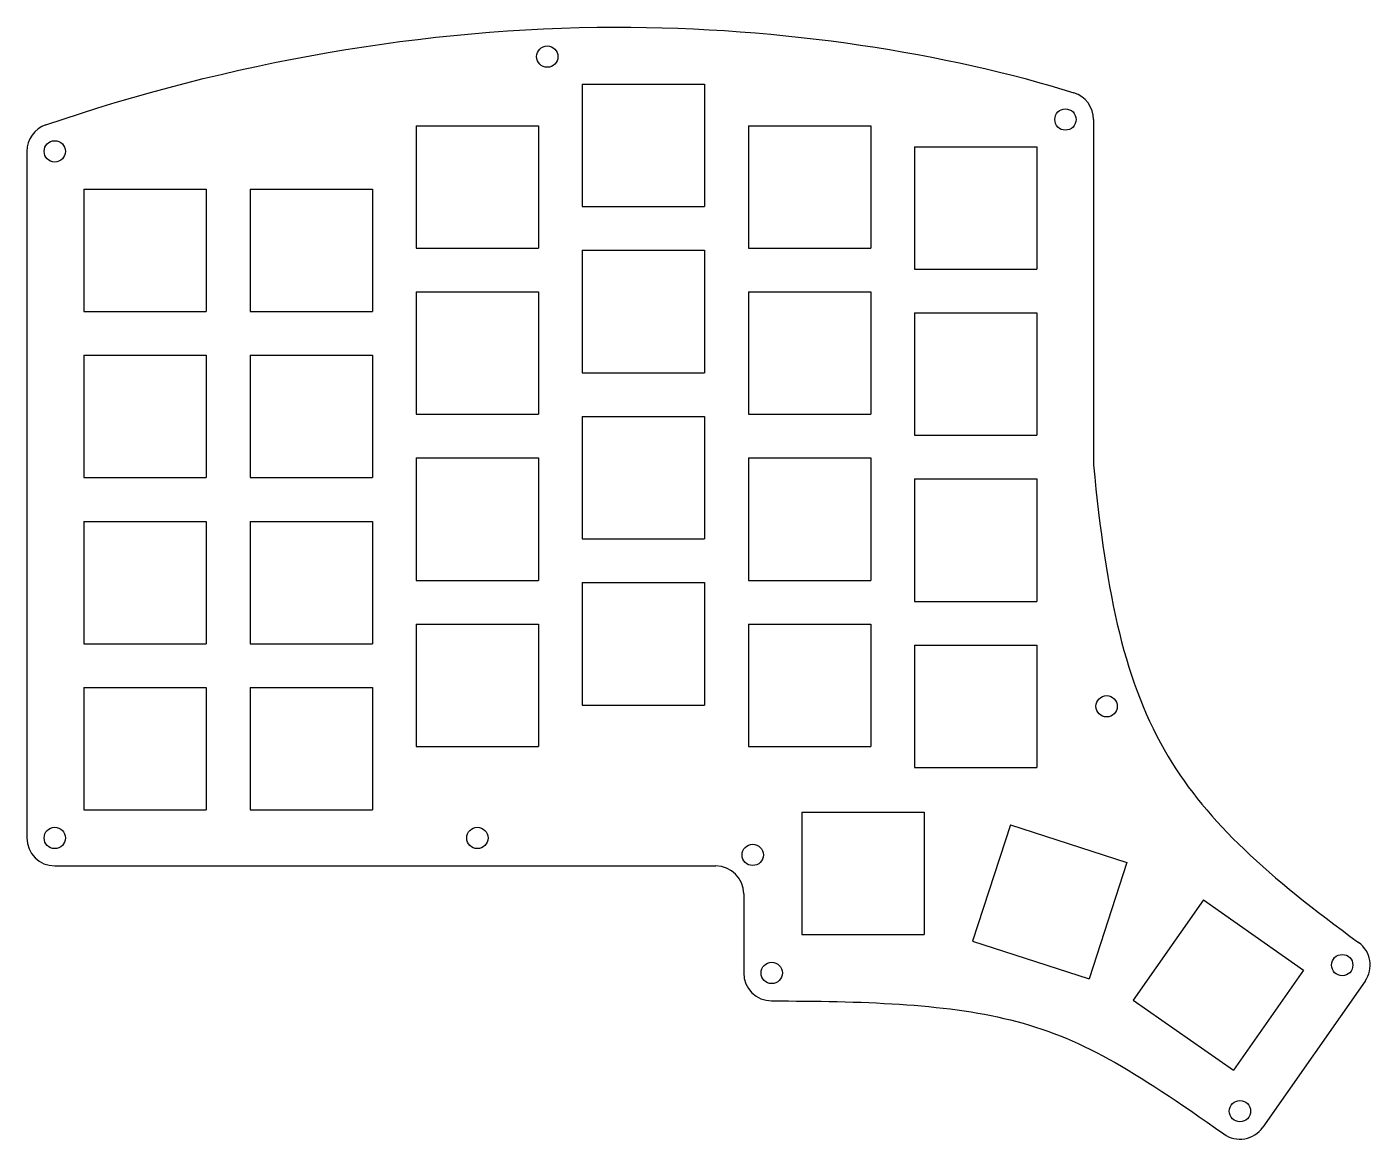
# Model space of a CAD drawing. Extents: x -67 to 86, y -60 to 67.
import ezdxf

# ---------------------------------------------------------------- set-up
doc = ezdxf.new("R2010")
doc.units = 0
doc.header["$MEASUREMENT"] = 0
doc.layers.add('VISIBLE', color=7, linetype='CONTINUOUS')

msp = doc.modelspace()

# ---------------------------------------------------------------- linework, layer by layer
at = {"layer": 'VISIBLE'}
for p, q in [((-3.75, 60.68), (-3.75, 46.68)), ((-3.75, 60.68), (10.25, 60.68)), ((10.25, 60.68), (10.25, 46.68)), ((-22.75, 55.93), (-22.75, 41.93)), ((-22.75, 55.93), (-8.75, 55.93)), ((-8.75, 55.93), (-8.75, 41.93)), ((15.25, 55.93), (15.25, 41.93)), ((15.25, 55.93), (29.25, 55.93)), ((29.25, 55.93), (29.25, 41.93)), ((54.72, 56.64), (54.72, 17.13)), ((-67.28, 53), (-67.28, -25.52)), ((34.25, 53.53), (34.25, 39.53)), ((34.25, 53.53), (48.25, 53.53)), ((48.25, 53.53), (48.25, 39.53)), ((-60.75, 48.68), (-60.75, 34.68)), ((-60.75, 48.68), (-46.75, 48.68)), ((-46.75, 48.68), (-46.75, 34.68)), ((-41.75, 48.68), (-41.75, 34.68)), ((-41.75, 48.68), (-27.75, 48.68)), ((-27.75, 48.68), (-27.75, 34.68)), ((-3.75, 46.68), (10.25, 46.68)), ((-22.75, 41.93), (-8.75, 41.93)), ((-3.75, 41.68), (-3.75, 27.68)), ((-3.75, 41.68), (10.25, 41.68)), ((10.25, 41.68), (10.25, 27.68)), ((15.25, 41.93), (29.25, 41.93)), ((34.25, 39.53), (48.25, 39.53)), ((-22.75, 36.93), (-22.75, 22.93)), ((-22.75, 36.93), (-8.75, 36.93)), ((-8.75, 36.93), (-8.75, 22.93)), ((15.25, 36.93), (15.25, 22.93)), ((15.25, 36.93), (29.25, 36.93)), ((29.25, 36.93), (29.25, 22.93)), ((-60.75, 34.68), (-46.75, 34.68)), ((-41.75, 34.68), (-27.75, 34.68)), ((34.25, 34.53), (34.25, 20.53)), ((34.25, 34.53), (48.25, 34.53)), ((48.25, 34.53), (48.25, 20.53)), ((-60.75, 29.68), (-60.75, 15.68)), ((-60.75, 29.68), (-46.75, 29.68)), ((-46.75, 29.68), (-46.75, 15.68)), ((-41.75, 29.68), (-41.75, 15.68)), ((-41.75, 29.68), (-27.75, 29.68)), ((-27.75, 29.68), (-27.75, 15.68)), ((-3.75, 27.68), (10.25, 27.68)), ((-22.75, 22.93), (-8.75, 22.93)), ((-3.75, 22.68), (-3.75, 8.68)), ((-3.75, 22.68), (10.25, 22.68)), ((10.25, 22.68), (10.25, 8.68)), ((15.25, 22.93), (29.25, 22.93)), ((34.25, 20.53), (48.25, 20.53)), ((-22.75, 17.93), (-22.75, 3.93)), ((-22.75, 17.93), (-8.75, 17.93)), ((-8.75, 17.93), (-8.75, 3.93)), ((15.25, 17.93), (15.25, 3.93)), ((15.25, 17.93), (29.25, 17.93)), ((29.25, 17.93), (29.25, 3.93)), ((-60.75, 15.68), (-46.75, 15.68)), ((-41.75, 15.68), (-27.75, 15.68)), ((34.25, 15.53), (34.25, 1.53)), ((34.25, 15.53), (48.25, 15.53)), ((48.25, 15.53), (48.25, 1.53)), ((-60.75, 10.68), (-60.75, -3.32)), ((-60.75, 10.68), (-46.75, 10.68)), ((-46.75, 10.68), (-46.75, -3.32)), ((-41.75, 10.68), (-41.75, -3.32)), ((-41.75, 10.68), (-27.75, 10.68)), ((-27.75, 10.68), (-27.75, -3.32)), ((-3.75, 8.68), (10.25, 8.68)), ((-22.75, 3.93), (-8.75, 3.93)), ((-3.75, 3.68), (-3.75, -10.32)), ((-3.75, 3.68), (10.25, 3.68)), ((10.25, 3.68), (10.25, -10.32)), ((15.25, 3.93), (29.25, 3.93)), ((34.25, 1.53), (48.25, 1.53)), ((-22.75, -1.07), (-22.75, -15.07)), ((-22.75, -1.07), (-8.75, -1.07)), ((-8.75, -1.07), (-8.75, -15.07)), ((15.25, -1.07), (15.25, -15.07)), ((15.25, -1.07), (29.25, -1.07)), ((29.25, -1.07), (29.25, -15.07)), ((-60.75, -3.32), (-46.75, -3.32)), ((-41.75, -3.32), (-27.75, -3.32)), ((34.25, -3.47), (34.25, -17.47)), ((34.25, -3.47), (48.25, -3.47)), ((48.25, -3.47), (48.25, -17.47)), ((-60.75, -8.32), (-60.75, -22.32)), ((-60.75, -8.32), (-46.75, -8.32)), ((-46.75, -8.32), (-46.75, -22.32)), ((-41.75, -8.32), (-41.75, -22.32)), ((-41.75, -8.32), (-27.75, -8.32)), ((-27.75, -8.32), (-27.75, -22.32)), ((-3.75, -10.32), (10.25, -10.32)), ((-22.75, -15.07), (-8.75, -15.07)), ((15.25, -15.07), (29.25, -15.07)), ((34.25, -17.47), (48.25, -17.47)), ((-60.75, -22.32), (-46.75, -22.32)), ((-41.75, -22.32), (-27.75, -22.32)), ((21.35, -22.57), (21.35, -36.57)), ((21.35, -22.57), (35.35, -22.57)), ((35.35, -22.57), (35.35, -36.57)), ((45.23, -24.01), (40.9, -37.33)), ((45.23, -24.01), (58.54, -28.34)), ((-64.08, -28.72), (11.52, -28.72)), ((58.54, -28.34), (54.22, -41.65)), ((14.72, -31.92), (14.72, -40.96)), ((67.29, -32.6), (59.26, -44.07)), ((67.29, -32.6), (78.76, -40.63)), ((21.35, -36.57), (35.35, -36.57)), ((40.9, -37.33), (54.22, -41.65)), ((78.76, -40.63), (70.73, -52.1)), ((85.79, -41.9), (74.11, -58.6)), ((59.26, -44.07), (70.73, -52.1))]:
    msp.add_line(p, q, dxfattribs=at)
for centre in [(-7.75, 63.83), (51.52, 56.64), (-64.08, 53), (56.23, -10.47), (-64.08, -25.52), (-15.75, -25.52), (15.75, -27.46), (17.92, -40.96), (83.17, -40.07), (71.48, -56.77)]:
    msp.add_circle(centre, 1.22, dxfattribs=at)
for centre, start, end in [((51.52, 56.64), 0, 72.5348), ((-64.08, 53), 108.8567, 180), ((-64.08, -25.52), 180, 270), ((11.52, -31.92), 0, 90), ((83.17, -40.07), 325.0241, 53.9535), ((17.92, -40.96), 180, 269.8465), ((71.48, -56.77), 234.6047, 325.0241)]:
    msp.add_arc(centre, 3.2, start, end, dxfattribs=at)
for points, knots in [([(-65.11, 56.03), (-44.06, 63.22), (-2.08, 70.66), (38.12, 64.21), (52.48, 59.69)], [0.0174881, 0.0174881, 0.0174881, 0.0174881, 0.5263229, 0.9762115, 0.9762115, 0.9762115, 0.9762115]), ([(54.72, 17.13), (56.2, 2.05), (60.24, -17.03), (74.71, -29.95), (85.05, -37.48)], [0, 0, 0, 0, 0.5031368, 0.9631893, 0.9631893, 0.9631893, 0.9631893]), ([(17.91, -44.16), (28.16, -44.19), (47.11, -44.66), (59.25, -52), (69.63, -59.38)], [0.0465363, 0.0465363, 0.0465363, 0.0465363, 0.4987242, 0.9622644, 0.9622644, 0.9622644, 0.9622644])]:
    msp.add_open_spline(points, degree=3, knots=knots, dxfattribs=at)

doc.saveas('drawing.dxf')
